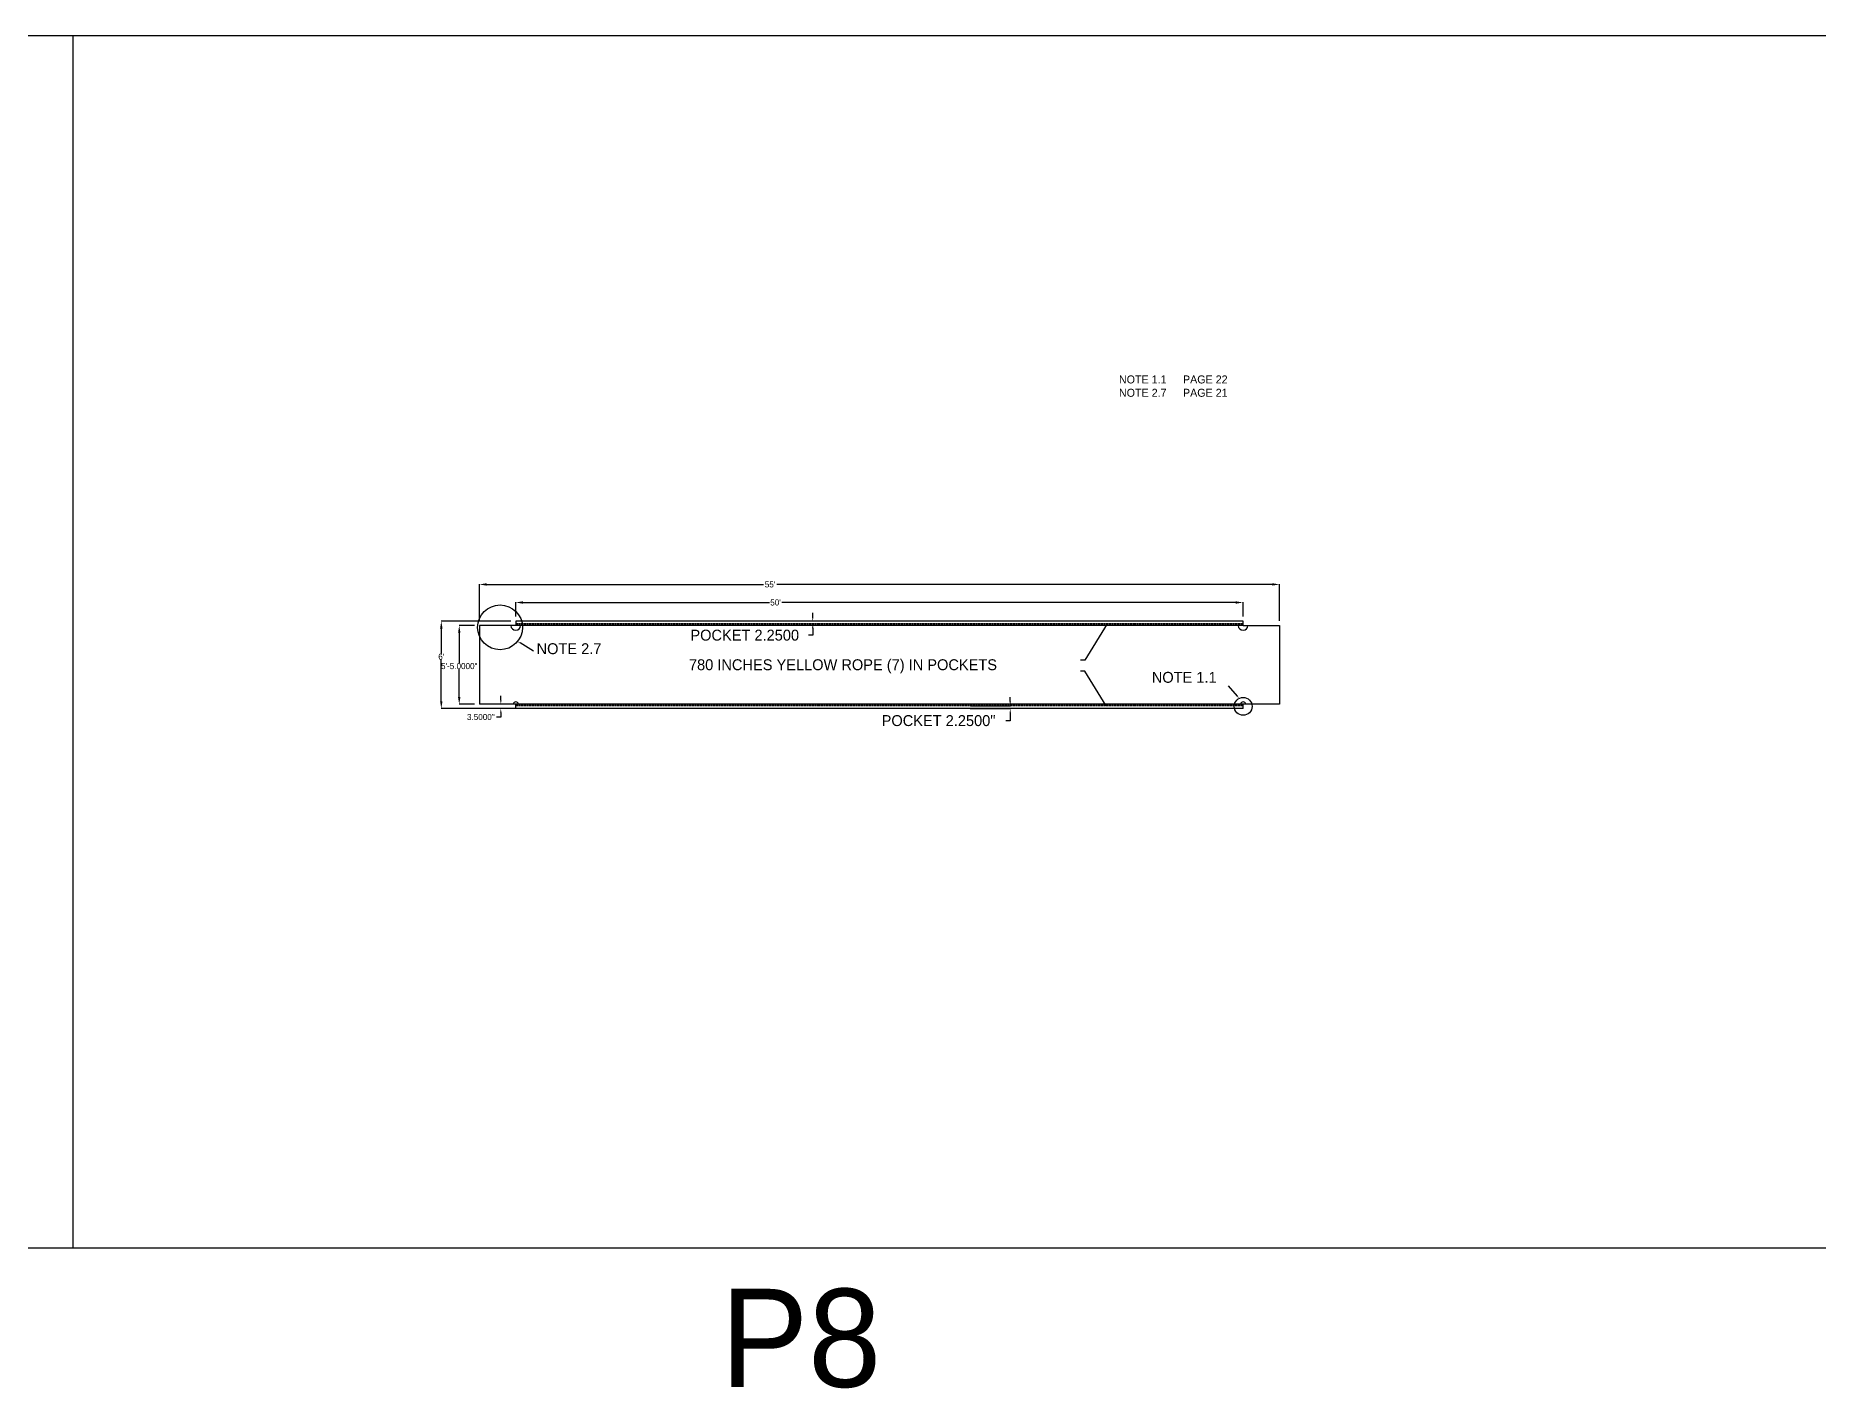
# Model space of a CAD drawing. Header units: inches. Extents: x 1631 to 16634, y 11819 to 13981.
# Drawn here: x 12103 to 13574, y 12865 to 13981 of the extents above; entities that cross this region are included whole.
import ezdxf

# ---------------------------------------------------------------- set-up
doc = ezdxf.new("R2010")
doc.units = ezdxf.units.IN
doc.header["$MEASUREMENT"] = 0
doc.linetypes.add('HIDDEN', pattern=[0.375, 0.25, -0.125])
for name, color, linetype in [('DIMENSION', 7, 'Continuous'), ('FINISH', 1, 'Continuous'), ('STECH', 7, 'HIDDEN'), ('TEXT', 7, 'Continuous')]:
    doc.layers.add(name, color=color, linetype=linetype)
doc.dimstyles.get("Standard").update_dxf_attribs({"dimtxt": 2.5, "dimasz": 3.5, "dimexe": 0.18, "dimexo": 0.0625, "dimgap": 0.09, "dimtad": 0, "dimtih": 1, "dimtoh": 1, "dimdec": 4, "dimzin": 0, "dimdsep": 46, "dimlunit": 3, "dimtxsty": 'Standard', "dimcen": 0.09, "dimadec": 0, "dimazin": 0, "dimtfac": 1, "dimtdec": 4, "dimtofl": 0, "dimtmove": 0, "dimatfit": 3, "dimfxl": 0, "dimtolj": 1, "dimtzin": 0, "dimarcsym": 0})

# ---------------------------------------------------------------- blocks, each defined once
blk = doc.blocks.new('*D121')
at = {"layer": 'DEFPOINTS', "color": 0}
for p in [(13099.2, 13513.1), (12499.2, 13497.6), (13099.2, 13497.6)]:
    blk.add_point(p, dxfattribs=at)
at = {"layer": 'DIMENSION', "color": 0, "lineweight": -2}
for p, q in [((12499.2, 13501.6), (12499.2, 13513.3)), ((12505.2, 13513.1), (12708.5, 13513.1)), ((13093.2, 13513.1), (12718.6, 13513.1)), ((13099.2, 13501.6), (13099.2, 13513.3))]:
    blk.add_line(p, q, dxfattribs=at)
at = {"layer": 'DIMENSION', "color": 0}
for points in [[(12505.2, 13514.1), (12505.2, 13512.1), (12499.2, 13513.1)], [(13093.2, 13514.1), (13093.2, 13512.1), (13099.2, 13513.1)]]:
    blk.add_solid(points, dxfattribs=at)
at = {"layer": 'DIMENSION', "color": 0, "insert": (12713.5, 13513.1), "char_height": 5, "attachment_point": 5}
blk.add_mtext("\\A1;50'", dxfattribs=at)
blk = doc.blocks.new('*D122')
at = {"layer": 'DEFPOINTS', "color": 0}
for p in [(12469.2, 13528), (12469.2, 13494.1), (13129.2, 13494.1)]:
    blk.add_point(p, dxfattribs=at)
at = {"layer": 'DIMENSION', "color": 0, "lineweight": -2}
for p, q in [((12469.2, 13498.1), (12469.2, 13528.1)), ((12475.2, 13528), (12703.5, 13528)), ((13123.2, 13528), (12714.6, 13528)), ((13129.2, 13498.1), (13129.2, 13528.1))]:
    blk.add_line(p, q, dxfattribs=at)
at = {"layer": 'DIMENSION', "color": 0}
for points in [[(12475.2, 13529), (12475.2, 13527), (12469.2, 13528)], [(13123.2, 13529), (13123.2, 13527), (13129.2, 13528)]]:
    blk.add_solid(points, dxfattribs=at)
at = {"layer": 'DIMENSION', "color": 0, "insert": (12709, 13528), "char_height": 5, "attachment_point": 5}
blk.add_mtext("\\A1;55'", dxfattribs=at)
blk = doc.blocks.new('*D123')
at = {"layer": 'DEFPOINTS', "color": 0}
for p in [(12469.2, 13494.1), (12452.6, 13429.1), (12469.2, 13429.1)]:
    blk.add_point(p, dxfattribs=at)
at = {"layer": 'DIMENSION', "color": 0, "lineweight": -2}
for p, q in [((12465.2, 13494.1), (12452.4, 13494.1)), ((12452.6, 13488.1), (12452.6, 13463.2)), ((12452.6, 13435.1), (12452.6, 13458)), ((12465.2, 13429.1), (12452.4, 13429.1))]:
    blk.add_line(p, q, dxfattribs=at)
at = {"layer": 'DIMENSION', "color": 0}
for points in [[(12451.6, 13488.1), (12453.6, 13488.1), (12452.6, 13494.1)], [(12451.6, 13435.1), (12453.6, 13435.1), (12452.6, 13429.1)]]:
    blk.add_solid(points, dxfattribs=at)
at = {"layer": 'DIMENSION', "color": 0, "insert": (12452.6, 13460.6), "char_height": 5, "attachment_point": 5}
blk.add_mtext('\\A1;5\'-5.0000"', dxfattribs=at)
blk = doc.blocks.new('*D124')
at = {"layer": 'DEFPOINTS', "color": 0}
for p in [(12499.2, 13497.6), (12437.8, 13425.6), (12499.2, 13425.6)]:
    blk.add_point(p, dxfattribs=at)
at = {"layer": 'DIMENSION', "color": 0, "lineweight": -2}
for p, q in [((12495.2, 13497.6), (12437.6, 13497.6)), ((12437.8, 13491.6), (12437.8, 13471)), ((12437.8, 13431.6), (12437.8, 13465.8)), ((12495.2, 13425.6), (12437.6, 13425.6))]:
    blk.add_line(p, q, dxfattribs=at)
at = {"layer": 'DIMENSION', "color": 0}
for points in [[(12436.8, 13491.6), (12438.8, 13491.6), (12437.8, 13497.6)], [(12436.8, 13431.6), (12438.8, 13431.6), (12437.8, 13425.6)]]:
    blk.add_solid(points, dxfattribs=at)
at = {"layer": 'DIMENSION', "color": 0, "insert": (12437.8, 13468.4), "char_height": 5, "attachment_point": 5}
blk.add_mtext("\\A1;6'", dxfattribs=at)
blk = doc.blocks.new('*D125')
at = {"layer": 'DEFPOINTS', "color": 0}
for p in [(12744.2, 13497.6), (12744.2, 13495.4), (12744.2, 13495.4)]:
    blk.add_point(p, dxfattribs=at)
at = {"layer": 'TEXT', "color": 0, "lineweight": -2}
for p, q in [((12744.2, 13501.1), (12744.2, 13504.6)), ((12744.2, 13486.1), (12740.7, 13486.1)), ((12744.2, 13497.6), (12744.4, 13497.6)), ((12744.2, 13495.4), (12744.4, 13495.4)), ((12744.2, 13491.9), (12744.2, 13486.1))]:
    blk.add_line(p, q, dxfattribs=at)
at = {"layer": 'TEXT', "color": 0}
for points in [[(12743.6, 13501.1), (12744.8, 13501.1), (12744.2, 13497.6)], [(12743.6, 13491.9), (12744.8, 13491.9), (12744.2, 13495.4)]]:
    blk.add_solid(points, dxfattribs=at)
at = {"layer": 'TEXT', "color": 0, "insert": (12688.1, 13486.1), "char_height": 9, "attachment_point": 5}
blk.add_mtext('\\A1;POCKET 2.2500', dxfattribs=at)
blk = doc.blocks.new('*D137')
at = {"layer": 'DEFPOINTS', "color": 0}
for p in [(12499.2, 13429.1), (12486.9, 13425.6), (12499.2, 13425.6)]:
    blk.add_point(p, dxfattribs=at)
at = {"layer": 'TEXT', "color": 0, "lineweight": -2}
for p, q in [((12499.2, 13429.1), (12486.7, 13429.1)), ((12486.9, 13432.6), (12486.9, 13436.1)), ((12486.9, 13418.6), (12483.4, 13418.6)), ((12499.2, 13425.6), (12486.7, 13425.6)), ((12486.9, 13422.1), (12486.9, 13418.6))]:
    blk.add_line(p, q, dxfattribs=at)
at = {"layer": 'TEXT', "color": 0}
for points in [[(12486.3, 13432.6), (12487.5, 13432.6), (12486.9, 13429.1)], [(12486.3, 13422.1), (12487.5, 13422.1), (12486.9, 13425.6)]]:
    blk.add_solid(points, dxfattribs=at)
at = {"layer": 'TEXT', "color": 0, "insert": (12470.4, 13418.6), "char_height": 5, "attachment_point": 5}
blk.add_mtext('\\A1;3.5000"', dxfattribs=at)
blk = doc.blocks.new('*D182')
at = {"layer": 'DEFPOINTS', "color": 0}
for p in [(12874.3, 13427.9), (12874, 13425.6), (12907.1, 13425.6)]:
    blk.add_point(p, dxfattribs=at)
at = {"layer": 'DIMENSION', "color": 0, "lineweight": -2}
for p, q in [((12874.4, 13427.9), (12907.3, 13427.9)), ((12907.1, 13431.4), (12907.1, 13434.9)), ((12874, 13425.6), (12907.3, 13425.6)), ((12907.1, 13415.6), (12903.6, 13415.6)), ((12907.1, 13422.1), (12907.1, 13415.6))]:
    blk.add_line(p, q, dxfattribs=at)
at = {"layer": 'DIMENSION', "color": 0}
for points in [[(12906.6, 13431.4), (12907.7, 13431.4), (12907.1, 13427.9)], [(12906.6, 13422.1), (12907.7, 13422.1), (12907.1, 13425.6)]]:
    blk.add_solid(points, dxfattribs=at)
at = {"layer": 'DIMENSION', "color": 0, "insert": (12848, 13415.6), "char_height": 9, "attachment_point": 5}
blk.add_mtext('\\A1;POCKET 2.2500"', dxfattribs=at)

msp = doc.modelspace()

# ---------------------------------------------------------------- linework, layer by layer
at = {"layer": 'FINISH'}
for p, q in [((12469.24312, 13494.14741), (12469.24312, 13429.14741)), ((12499.24312, 13494.14741), (12469.24312, 13494.14741)), ((13099.24312, 13497.64741), (12499.24312, 13497.64741)), ((12499.24312, 13497.64741), (12499.24312, 13494.14741)), ((13099.24312, 13494.14741), (12499.24312, 13494.14741)), ((13099.24312, 13494.14741), (13099.24312, 13497.64741)), ((13099.24312, 13494.14741), (13129.24312, 13494.14741)), ((13129.24312, 13494.14741), (13129.24312, 13429.14741)), ((12499.24312, 13429.14741), (12469.24312, 13429.14741)), ((13099.24312, 13429.14741), (12499.24312, 13429.14741)), ((12499.24312, 13425.64741), (12499.24312, 13429.14741)), ((13129.24312, 13429.14741), (13099.24312, 13429.14741)), ((13099.24312, 13425.64741), (13099.24312, 13429.14741)), ((13099.24312, 13425.64741), (12499.24312, 13425.64741))]:
    msp.add_line(p, q, dxfattribs=at)
for centre, radius, start, end in [((12499.24312, 13494.14741), 4, 180, 0), ((13099.24312, 13494.14741), 4, 180, 0), ((12499.24312, 13429.14741), 2, 0, 180), ((13099.24312, 13429.14741), 2, 0, 180)]:
    msp.add_arc(centre, radius, start, end, dxfattribs=at)
at = {"layer": 'STECH', "ltscale": 0.015}
for p, q in [((13099.24312, 13495.39741), (12499.24312, 13495.39741)), ((13099.24312, 13494.39741), (12499.24312, 13494.39741)), ((13099.24312, 13428.89741), (12499.24312, 13428.89741)), ((13099.24312, 13427.89741), (12499.24312, 13427.89741))]:
    msp.add_line(p, q, dxfattribs=at)
at = {"layer": 'TEXT'}
for p, q in [((10633.76147, 13980.7397), (12133.76147, 13980.7397)), ((12133.76147, 13980.7397), (12133.76147, 12980.7397)), ((12133.76147, 13980.7397), (13633.76147, 13980.7397)), ((12133.76147, 13980.7397), (12133.76147, 12980.7397)), ((12513.98374, 13472.98553), (12502.81935, 13479.74739)), ((13086.77931, 13444.21287), (13094.36293, 13435.81111)), ((10633.76147, 12980.7397), (12133.76147, 12980.7397)), ((12133.76147, 12980.7397), (13633.76147, 12980.7397))]:
    msp.add_line(p, q, dxfattribs=at)
for centre, radius in [((12486.27704, 13492.591), 18.48464), ((13099.24312, 13427.39741), 7.34291)]:
    msp.add_circle(centre, radius, dxfattribs=at)
for points in [[(12503.01488, 13480.11533), (12502.62382, 13479.37946), (12500.61172, 13480.92058)], [(13094.06977, 13435.51502), (13094.65609, 13436.1072), (13096.13946, 13434.05215)]]:
    msp.add_solid(points, dxfattribs=at)

# ---------------------------------------------------------------- texts
at = {"layer": 'DIMENSION', "insert": (12964.97568, 13464.13702), "char_height": 2.5, "attachment_point": 9}
msp.add_mtext('\\A1;', dxfattribs=at)
at = {"layer": 'TEXT'}
for s, height, p in [('NOTE 2.7', 9, (12516.36802, 13470.48502)), ('780 INCHES YELLOW ROPE (7) IN POCKETS', 9, (12642.08779, 13457.25956)), ('NOTE 1.1', 9, (13023.89672, 13446.84769)), ('P8', 80.977854, (12668.22449, 12865.92998))]:
    msp.add_text(s, height=height, dxfattribs=at).set_placement(p)
at = {"layer": 'TEXT', "insert": (12996.81484, 13700.42394), "char_height": 6.6, "width": 210.3834797, "attachment_point": 1}
msp.add_mtext('NOTE 1.1^IPAGE 22\\PNOTE 2.7^IPAGE 21', dxfattribs=at)

# ---------------------------------------------------------------- dimensions: what is measured, and where the dimension line sits
at = {"layer": 'DIMENSION'}
for base, p1, p2, picture, middle in [((12469.24312, 13527.95854), (13129.24312, 13494.14741), (12469.24312, 13494.14741), '*D122', (12709.04404, 13527.95854)), ((13099.24312, 13513.10583), (12499.24312, 13497.64741), (13099.24312, 13497.64741), '*D121', (12713.54836, 13513.10583))]:
    dim = msp.add_linear_dim(base=base, p1=p1, p2=p2, dimstyle='Standard', override={"dimscale": 1, "dimtxt": 5, "dimasz": 6, "dimexo": 4, "dimcen": 6, "dimatfit": 3}, dxfattribs=at)
    dim.commit()
    dim.dimension.update_dxf_attribs({"geometry": picture, "text_midpoint": middle, "dimtype": 160})
for base, p1, p2, picture, middle in [((12437.77438, 13425.64741), (12499.24312, 13497.64741), (12499.24312, 13425.64741), '*D124', (12437.77438, 13468.41403)), ((12452.60691, 13429.14741), (12469.24312, 13494.14741), (12469.24312, 13429.14741), '*D123', (12452.60691, 13460.62358))]:
    dim = msp.add_linear_dim(base=base, p1=p1, p2=p2, angle=270, dimstyle='Standard', override={"dimscale": 1, "dimtxt": 5, "dimasz": 6, "dimexo": 4, "dimcen": 6, "dimatfit": 3}, dxfattribs=at)
    dim.commit()
    dim.dimension.update_dxf_attribs({"geometry": picture, "text_midpoint": middle, "dimtype": 160})
dim = msp.add_linear_dim(base=(12907.1358, 13425.64741), p1=(12874.29895, 13427.89741), p2=(12873.96163, 13425.64741), angle=90, text='POCKET <>', dimstyle='Standard', override={"dimtxt": 9}, dxfattribs=at)
dim.commit()
dim.dimension.update_dxf_attribs({"geometry": '*D182', "text_midpoint": (12848.0458, 13415.55697), "dimtype": 160})
at = {"layer": 'TEXT'}
dim = msp.add_linear_dim(base=(12744.21818, 13495.39741), p1=(12744.15568, 13497.64741), p2=(12744.15568, 13495.39741), angle=90, text='POCKET 2.2500', dimstyle='Standard', override={"dimscale": 1, "dimtxt": 9}, dxfattribs=at)
dim.commit()
dim.dimension.update_dxf_attribs({"geometry": '*D125', "text_midpoint": (12688.12818, 13486.09838), "dimtype": 160})
dim = msp.add_linear_dim(base=(12486.87805, 13425.64741), p1=(12499.24312, 13429.14741), p2=(12499.24312, 13425.64741), angle=90, dimstyle='Standard', override={"dimtxt": 5}, dxfattribs=at)
dim.commit()
dim.dimension.update_dxf_attribs({"geometry": '*D137', "text_midpoint": (12470.37139, 13418.64741)})

# ---------------------------------------------------------------- leaders
at = {"layer": 'DIMENSION'}
for points in [[(12987.01126, 13495.39741), (12968.56568, 13465.38702), (12965.06568, 13465.38702)], [(12986.18071, 13427.89741), (12968.59463, 13456.53273), (12965.03543, 13456.53273)]]:
    msp.add_leader(points, dimstyle='Standard', override={"dimgap": 0.09, "dimtad": 0}, dxfattribs=at)

doc.saveas('drawing.dxf')
